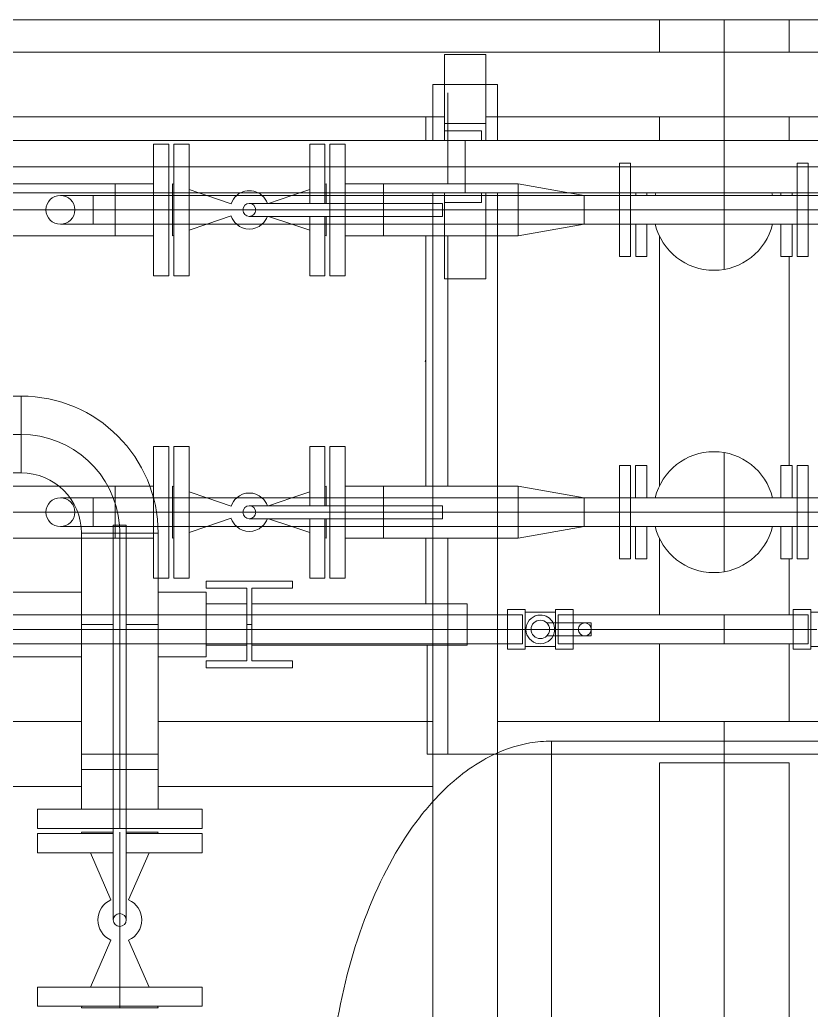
# Model space of a CAD drawing. Header units: inches. Extents: x -1128 to 651, y 96 to 845.
# Drawn here: x -1029.162 to -1028.335, y 728.717 to 729.751 of the extents above; entities that cross this region are included whole.
import ezdxf

# ---------------------------------------------------------------- set-up
doc = ezdxf.new("R2010")
doc.units = ezdxf.units.IN
doc.header["$MEASUREMENT"] = 0
doc.layers.add('EQUIPMENT LAYOUT-EMBED 1_DWG$0$DwgTemplate', color=7, linetype='Continuous')
doc.layers.add('Layout', color=6, linetype='Continuous', lineweight=18)

# ---------------------------------------------------------------- blocks, each defined once
blk = doc.blocks.new('A$C55974CAD')
at = {"layer": 'EQUIPMENT LAYOUT-EMBED 1_DWG$0$DwgTemplate', "color": 54, "lineweight": 0}
blk.add_line((56.8, 1.5), (56.8, 6.7), dxfattribs=at)
at = {"layer": 'EQUIPMENT LAYOUT-EMBED 1_DWG$0$DwgTemplate', "color": 1, "lineweight": 0}
for p, q in [((56.7625, 6.6158), (56.7625, 4.6819)), ((56.6875, 5.224), (56.6875, 6.5625)), ((55.9125, 5.9998), (55.9125, 5.6444)), ((56.0625, 5.6444), (56.0625, 5.9998)), ((56.1375, 5.6444), (56.1375, 5.9998)), ((55.9875, 5.7746), (55.9875, 5.6444)), ((55.9125, 5.5555), (55.9125, 5.2375)), ((55.9875, 5.5555), (55.9875, 5.2375)), ((56.0625, 5.5), (56.0625, 5.5555)), ((56.1375, 5.5), (56.1375, 5.5555)), ((56.05, 5.5), (56.05, 5.4)), ((56.058, 5.5), (56.05, 5.5)), ((56.058, 5.453), (56.058, 5.5)), ((56.1375, 5.5), (56.0625, 5.5)), ((56.076, 5.453), (56.076, 5.5)), ((56.124, 5.453), (56.124, 5.5)), ((56.15, 5.5), (56.142, 5.5)), ((56.142, 5.5), (56.142, 5.453)), ((56.15, 5.4), (56.15, 5.5)), ((56.142, 5.453), (56.058, 5.453)), ((56.058, 5.447), (56.142, 5.447)), ((56.058, 5.4), (56.058, 5.447)), ((56.076, 5.1976), (56.076, 5.447)), ((56.124, 5.1976), (56.124, 5.447)), ((56.142, 5.447), (56.142, 5.4)), ((56.05, 5.4), (56.058, 5.4)), ((56.142, 5.4), (56.15, 5.4)), ((55.95, 5.244), (56.076, 5.244)), ((55.95, 5.2375), (55.95, 5.244)), ((54.375, 5.2375), (56.5998, 5.2375)), ((56.6602, 5.2375), (56.725, 5.2375)), ((56.725, 5.2375), (56.725, 5.224)), ((56.5, 5.176), (56.5, 5.224)), ((56.5998, 5.224), (56.5, 5.224)), ((56.5885, 5.224), (56.58, 5.224)), ((56.58, 5.224), (56.58, 5.176)), ((56.5885, 5.1813), (56.5885, 5.224)), ((56.76, 5.224), (56.6602, 5.224)), ((56.6715, 5.224), (56.6715, 5.1813)), ((56.68, 5.224), (56.6715, 5.224)), ((56.68, 5.176), (56.68, 5.224)), ((56.76, 5.224), (56.76, 5.176)), ((56.124, 5.1976), (56.076, 5.1976)), ((56.5998, 5.176), (56.5, 5.176)), ((56.58, 5.176), (56.5998, 5.176)), ((56.5998, 5.1813), (56.5885, 5.1813)), ((56.6715, 5.1813), (56.6602, 5.1813)), ((56.6602, 5.176), (56.68, 5.176)), ((56.76, 5.176), (56.6602, 5.176)), ((56.6875, 4.6819), (56.6875, 5.176)), ((56.725, 5.176), (56.725, 5.1625)), ((54.375, 5.1625), (56.5998, 5.1625)), ((55.9875, 5.1625), (55.9875, 4.5554)), ((56.6602, 5.1625), (56.725, 5.1625)), ((55.9875, 4.975), (56.0776, 4.975)), ((56.111, 4.975), (56.1994, 4.975)), ((56.2606, 4.975), (56.5494, 4.975)), ((56.6602, 4.975), (56.6875, 4.975)), ((56.7625, 4.975), (56.8, 4.975)), ((55.9875, 4.825), (56.0776, 4.825)), ((56.111, 4.825), (56.176, 4.825)), ((56.284, 4.825), (56.526, 4.825)), ((56.6602, 4.825), (56.6875, 4.825)), ((56.7625, 4.825), (56.8, 4.825))]:
    blk.add_line(p, q, dxfattribs=at)
at = {"layer": 'EQUIPMENT LAYOUT-EMBED 1_DWG$0$DwgTemplate', "color": 7, "lineweight": 0}
for p, q in [((56.0776, 5.1625), (56.0776, 6.6093)), ((56.0943, 6.6093), (56.0943, 5.1625)), ((56.111, 5.1625), (56.111, 6.6093)), ((56.2755, 5.9441), (56.2755, 5.7143)), ((56.32, 5.7143), (56.32, 5.9441)), ((56.3644, 5.9441), (56.3644, 5.7143)), ((56.5998, 5.7738), (56.5998, 3.0155)), ((56.63, 3.0155), (56.63, 5.7738)), ((56.6602, 5.7738), (56.6602, 3.0155)), ((56.1998, 5.7323), (56.1998, 5.6444)), ((56.23, 5.6855), (56.23, 5.7323)), ((56.2602, 5.7323), (56.2602, 5.6705)), ((56.5498, 5.6053), (56.5498, 5.7323)), ((56.58, 5.7323), (56.58, 5.6855)), ((56.6102, 5.6053), (56.6102, 5.7323)), ((56.2755, 5.7143), (56.3644, 5.7143)), ((56.3644, 5.7143), (56.2755, 5.7143)), ((56.32, 5.7143), (56.32, 5.7143)), ((56.32, 5.7143), (56.32, 5.7143)), ((55.658, 5.6952), (55.658, 5.6)), ((55.6802, 5.6952), (55.658, 5.6952)), ((55.6802, 5.6952), (55.6802, 5.6)), ((55.8356, 5.6075), (55.8356, 5.6952)), ((55.8356, 5.6952), (55.8579, 5.6952)), ((55.8579, 5.6075), (55.8579, 5.6952)), ((55.8638, 5.6952), (55.8638, 5.6075)), ((55.8861, 5.6952), (55.8638, 5.6952)), ((55.8861, 5.6952), (55.8861, 5.6075)), ((56.23, 5.6688), (56.23, 5.6855)), ((56.58, 5.6855), (56.58, 5.6688)), ((56.2133, 5.6448), (56.2133, 5.6688)), ((56.23, 5.6488), (56.23, 5.6688)), ((56.2467, 5.6688), (56.2467, 5.6577)), ((56.2602, 5.6705), (56.2602, 5.6053)), ((56.5633, 5.6307), (56.5633, 5.6688)), ((56.58, 5.6307), (56.58, 5.6688)), ((56.5967, 5.6688), (56.5967, 5.6307)), ((56.2467, 5.6577), (56.2467, 5.6307)), ((55.6564, 5.6444), (55.6564, 5.5555)), ((55.658, 5.6438), (55.6564, 5.6444)), ((55.8579, 5.6438), (55.8594, 5.6444)), ((55.8594, 5.6075), (55.8594, 5.6444)), ((55.9322, 5.6444), (55.8861, 5.6444)), ((55.9322, 5.6075), (55.9322, 5.6444)), ((56.2057, 5.6444), (55.9322, 5.6444)), ((55.9322, 5.6444), (55.9322, 5.6075)), ((56.1998, 5.6444), (56.1998, 5.6053)), ((56.2057, 5.6075), (56.2057, 5.6444)), ((56.2057, 5.6444), (56.2057, 5.6075)), ((56.2133, 5.6307), (56.2133, 5.6448)), ((56.23, 5.6307), (56.23, 5.6488)), ((55.7347, 5.6102), (55.6802, 5.634)), ((55.7812, 5.6102), (55.8356, 5.634)), ((56.2133, 5.6307), (56.2467, 5.6307)), ((56.2467, 5.6307), (56.2133, 5.6307)), ((56.2133, 5.6307), (56.2133, 5.5557)), ((56.23, 5.6307), (56.23, 5.6307)), ((56.23, 5.6307), (56.23, 5.6307)), ((56.23, 5.5574), (56.23, 5.6307)), ((56.2467, 5.6307), (56.2467, 5.5609)), ((56.5967, 5.6307), (56.5633, 5.6307)), ((56.5633, 5.6307), (56.5633, 5.2375)), ((56.5633, 5.6307), (56.5967, 5.6307)), ((56.58, 5.2375), (56.58, 5.6307)), ((56.58, 5.6307), (56.58, 5.6307)), ((56.58, 5.6307), (56.58, 5.6307)), ((56.5967, 5.6307), (56.5967, 5.2375)), ((56.2151, 5.6075), (55.7579, 5.6075)), ((55.8638, 5.6075), (55.8638, 5.6)), ((55.8861, 5.6075), (55.8861, 5.6)), ((55.9322, 5.5925), (55.9322, 5.6075)), ((55.9322, 5.6075), (55.9322, 5.6)), ((56.2057, 5.5925), (56.2057, 5.6075)), ((56.2057, 5.6075), (56.2057, 5.5925)), ((56.2151, 5.6075), (56.2151, 5.6)), ((55.6564, 5.6), (55.8594, 5.6)), ((55.658, 5.6), (55.658, 5.5047)), ((55.6802, 5.6), (55.6802, 5.5047)), ((55.8638, 5.6), (55.9322, 5.6)), ((55.8638, 5.6), (55.8638, 5.5925)), ((55.8861, 5.6), (55.8861, 5.5925)), ((55.9322, 5.6), (56.2057, 5.6)), ((55.9322, 5.6), (55.9322, 5.5925)), ((56.1998, 5.6053), (56.23, 5.6053)), ((56.1998, 5.6053), (56.23, 5.6053)), ((56.1998, 5.6053), (56.1998, 5.5608)), ((56.2057, 5.6), (56.2057, 5.6)), ((56.2057, 5.6), (56.2057, 5.6)), ((56.2151, 5.6), (56.2151, 5.5925)), ((56.23, 5.6053), (56.2602, 5.6053)), ((56.23, 5.6053), (56.2602, 5.6053)), ((56.2602, 5.6053), (56.2602, 5.5652)), ((56.5498, 5.6053), (56.5633, 5.6053)), ((56.5498, 5.6053), (56.5498, 5.5608)), ((56.5633, 5.6053), (56.5498, 5.6053)), ((56.5633, 5.6053), (56.58, 5.6053)), ((56.58, 5.6053), (56.5633, 5.6053)), ((56.58, 5.6053), (56.5967, 5.6053)), ((56.5967, 5.6053), (56.58, 5.6053)), ((56.5967, 5.6053), (56.5998, 5.6053)), ((56.5998, 5.6053), (56.5967, 5.6053)), ((56.5998, 5.6053), (56.6102, 5.6053)), ((56.6102, 5.6053), (56.5998, 5.6053)), ((56.6102, 5.6053), (56.6102, 5.5608)), ((55.7347, 5.5898), (55.6802, 5.5659)), ((56.2151, 5.5925), (55.7579, 5.5925)), ((55.7812, 5.5898), (55.8356, 5.5659)), ((55.8356, 5.5047), (55.8356, 5.5925)), ((55.8579, 5.5047), (55.8579, 5.5925)), ((55.8594, 5.5555), (55.8594, 5.5925)), ((55.8638, 5.5925), (55.8638, 5.5047)), ((55.8861, 5.5925), (55.8861, 5.5047)), ((55.9322, 5.5555), (55.9322, 5.5925)), ((55.9322, 5.5925), (55.9322, 5.5555)), ((56.2057, 5.5555), (56.2057, 5.5925)), ((56.2057, 5.5925), (56.2057, 5.5555)), ((56.1538, 5.5608), (56.23, 5.5608)), ((56.1538, 5.5608), (56.1538, 5.5555)), ((56.23, 5.5608), (56.2467, 5.5608)), ((56.2467, 5.5609), (56.2467, 5.2375)), ((56.2467, 5.5608), (56.3062, 5.5608)), ((56.2602, 5.5652), (56.2602, 5.5608)), ((56.3062, 5.5608), (56.3062, 5.5433)), ((56.5038, 5.5608), (56.5633, 5.5608)), ((56.5038, 5.5608), (56.5038, 5.5433)), ((56.5633, 5.5608), (56.58, 5.5608)), ((56.58, 5.5608), (56.5967, 5.5608)), ((56.5967, 5.5608), (56.5998, 5.5608)), ((56.5998, 5.5608), (56.6562, 5.5608)), ((56.6562, 5.5608), (56.6562, 5.5433)), ((55.658, 5.5562), (55.6564, 5.5555)), ((55.8579, 5.5562), (55.8594, 5.5555)), ((55.9322, 5.5555), (55.8861, 5.5555)), ((56.2057, 5.5555), (55.9322, 5.5555)), ((56.1538, 5.5555), (56.1538, 5.5433)), ((56.2133, 5.5557), (56.2133, 5.2375)), ((56.23, 5.2375), (56.23, 5.5574)), ((56.1538, 5.5433), (56.2133, 5.5433)), ((56.2133, 5.5389), (56.1998, 5.5389)), ((56.2004, 5.5373), (56.1998, 5.5389)), ((56.2133, 5.5433), (56.23, 5.5433)), ((56.23, 5.5389), (56.2133, 5.5389)), ((56.23, 5.5433), (56.2467, 5.5433)), ((56.2467, 5.5389), (56.23, 5.5389)), ((56.2467, 5.5433), (56.3062, 5.5433)), ((56.2602, 5.5389), (56.2467, 5.5389)), ((56.2596, 5.5373), (56.2602, 5.5389)), ((56.5038, 5.5433), (56.5633, 5.5433)), ((56.5633, 5.5389), (56.5498, 5.5389)), ((56.5504, 5.5373), (56.5498, 5.5389)), ((56.5633, 5.5433), (56.58, 5.5433)), ((56.58, 5.5389), (56.5633, 5.5389)), ((56.58, 5.5433), (56.5967, 5.5433)), ((56.5967, 5.5389), (56.58, 5.5389)), ((56.5967, 5.5433), (56.5998, 5.5433)), ((56.5998, 5.5389), (56.5967, 5.5389)), ((56.5998, 5.5433), (56.6562, 5.5433)), ((56.6102, 5.5389), (56.5998, 5.5389)), ((56.6096, 5.5373), (56.6102, 5.5389)), ((56.2133, 5.5373), (56.1538, 5.5373)), ((56.1538, 5.5198), (56.1538, 5.5373)), ((56.23, 5.5373), (56.2133, 5.5373)), ((56.2467, 5.5373), (56.23, 5.5373)), ((56.3062, 5.5373), (56.2467, 5.5373)), ((56.3062, 5.5198), (56.3062, 5.5373)), ((56.5633, 5.5373), (56.5038, 5.5373)), ((56.5038, 5.5198), (56.5038, 5.5373)), ((56.58, 5.5373), (56.5633, 5.5373)), ((56.5967, 5.5373), (56.58, 5.5373)), ((56.5998, 5.5373), (56.5967, 5.5373)), ((56.6562, 5.5373), (56.5998, 5.5373)), ((56.6562, 5.5198), (56.6562, 5.5373)), ((56.2133, 5.5198), (56.1538, 5.5198)), ((56.2133, 5.4992), (56.2063, 5.5198)), ((56.23, 5.5198), (56.2133, 5.5198)), ((56.2467, 5.5198), (56.23, 5.5198)), ((56.3062, 5.5198), (56.2467, 5.5198)), ((56.2467, 5.4992), (56.2537, 5.5198)), ((56.5633, 5.5198), (56.5038, 5.5198)), ((56.5633, 5.4992), (56.5563, 5.5198)), ((56.58, 5.5198), (56.5633, 5.5198)), ((56.5967, 5.5198), (56.58, 5.5198)), ((56.5998, 5.5198), (56.5967, 5.5198)), ((56.6562, 5.5198), (56.5998, 5.5198)), ((56.5998, 5.5084), (56.6037, 5.5198)), ((55.6802, 5.5047), (55.658, 5.5047)), ((55.8356, 5.5047), (55.8579, 5.5047)), ((55.8861, 5.5047), (55.8638, 5.5047)), ((56.5967, 5.4992), (56.5998, 5.5084)), ((56.2229, 5.471), (56.2133, 5.4992)), ((56.2371, 5.471), (56.2467, 5.4992)), ((56.5729, 5.471), (56.5633, 5.4992)), ((56.5871, 5.471), (56.5967, 5.4992)), ((56.2225, 5.2261), (56.2225, 5.45)), ((56.2375, 5.2261), (56.2375, 5.45)), ((56.5725, 5.2261), (56.5725, 5.45)), ((56.5875, 5.2261), (56.5875, 5.45)), ((56.2225, 5.4279), (56.2133, 5.4008)), ((56.2375, 5.4279), (56.2467, 5.4008)), ((56.5725, 5.4279), (56.5633, 5.4008)), ((56.5875, 5.4279), (56.5967, 5.4008)), ((56.2133, 5.4008), (56.2063, 5.3801)), ((56.2467, 5.4008), (56.2537, 5.3801)), ((56.5633, 5.4008), (56.5563, 5.3801)), ((56.5967, 5.4008), (56.5998, 5.3915)), ((56.5998, 5.3915), (56.6037, 5.3801)), ((56.1538, 5.3801), (56.2133, 5.3801)), ((56.1538, 5.3801), (56.1538, 5.3626)), ((56.2133, 5.3801), (56.2225, 5.3801)), ((56.2375, 5.3801), (56.2467, 5.3801)), ((56.2467, 5.3801), (56.3062, 5.3801)), ((56.3062, 5.3801), (56.3062, 5.3626)), ((56.5038, 5.3801), (56.5633, 5.3801)), ((56.5038, 5.3801), (56.5038, 5.3626)), ((56.5633, 5.3801), (56.5725, 5.3801)), ((56.5875, 5.3801), (56.5967, 5.3801)), ((56.5967, 5.3801), (56.5998, 5.3801)), ((56.5998, 5.3801), (56.6562, 5.3801)), ((56.6562, 5.3801), (56.6562, 5.3626)), ((56.1538, 5.3626), (56.2133, 5.3626)), ((56.2133, 5.3566), (56.1538, 5.3566)), ((56.1538, 5.3391), (56.1538, 5.3566)), ((56.2004, 5.3626), (56.1998, 5.3611)), ((56.1998, 5.3611), (56.2133, 5.3611)), ((56.2133, 5.3626), (56.2225, 5.3626)), ((56.2133, 5.3611), (56.2225, 5.3611)), ((56.23, 5.3566), (56.2133, 5.3566)), ((56.2467, 5.3566), (56.23, 5.3566)), ((56.2375, 5.3626), (56.2467, 5.3626)), ((56.2375, 5.3611), (56.2467, 5.3611)), ((56.2467, 5.3626), (56.3062, 5.3626)), ((56.2467, 5.3611), (56.2602, 5.3611)), ((56.3062, 5.3566), (56.2467, 5.3566)), ((56.2596, 5.3626), (56.2602, 5.3611)), ((56.3062, 5.3391), (56.3062, 5.3566)), ((56.5038, 5.3626), (56.5633, 5.3626)), ((56.5633, 5.3566), (56.5038, 5.3566)), ((56.5038, 5.3391), (56.5038, 5.3566)), ((56.5504, 5.3626), (56.5498, 5.3611)), ((56.5498, 5.3611), (56.5633, 5.3611)), ((56.5633, 5.3626), (56.5725, 5.3626)), ((56.5633, 5.3611), (56.5725, 5.3611)), ((56.58, 5.3566), (56.5633, 5.3566)), ((56.5967, 5.3566), (56.58, 5.3566)), ((56.5875, 5.3626), (56.5967, 5.3626)), ((56.5875, 5.3611), (56.5967, 5.3611)), ((56.5967, 5.3626), (56.5998, 5.3626)), ((56.5967, 5.3611), (56.5998, 5.3611)), ((56.5998, 5.3566), (56.5967, 5.3566)), ((56.5998, 5.3626), (56.6562, 5.3626)), ((56.5998, 5.3611), (56.6102, 5.3611)), ((56.6562, 5.3566), (56.5998, 5.3566)), ((56.6096, 5.3626), (56.6102, 5.3611)), ((56.6562, 5.3391), (56.6562, 5.3566)), ((56.2133, 5.3391), (56.1538, 5.3391)), ((56.1998, 5.2946), (56.1998, 5.3391)), ((56.23, 5.3391), (56.2133, 5.3391)), ((56.2467, 5.3391), (56.23, 5.3391)), ((56.3062, 5.3391), (56.2467, 5.3391)), ((56.2602, 5.2946), (56.2602, 5.3391)), ((56.5633, 5.3391), (56.5038, 5.3391)), ((56.5498, 5.2946), (56.5498, 5.3391)), ((56.58, 5.3391), (56.5633, 5.3391)), ((56.5967, 5.3391), (56.58, 5.3391)), ((56.5998, 5.3391), (56.5967, 5.3391)), ((56.6562, 5.3391), (56.5998, 5.3391)), ((56.6102, 5.2946), (56.6102, 5.3391)), ((56.2133, 5.2946), (56.1998, 5.2946)), ((56.2133, 5.2946), (56.1998, 5.2946)), ((56.1998, 5.2946), (56.1998, 5.2375)), ((56.23, 5.2946), (56.2133, 5.2946)), ((56.2467, 5.2946), (56.2133, 5.2946)), ((56.2467, 5.2946), (56.23, 5.2946)), ((56.2602, 5.2946), (56.2467, 5.2946)), ((56.2602, 5.2946), (56.2467, 5.2946)), ((56.2602, 5.2946), (56.2602, 5.2375)), ((56.5633, 5.2946), (56.5498, 5.2946)), ((56.5498, 5.2946), (56.5633, 5.2946)), ((56.5498, 5.2375), (56.5498, 5.2946)), ((56.58, 5.2946), (56.5633, 5.2946)), ((56.5633, 5.2946), (56.5967, 5.2946)), ((56.5967, 5.2946), (56.58, 5.2946)), ((56.5998, 5.2946), (56.5967, 5.2946)), ((56.5967, 5.2946), (56.5998, 5.2946)), ((56.6102, 5.2946), (56.5998, 5.2946)), ((56.5998, 5.2946), (56.6102, 5.2946)), ((56.6102, 5.1386), (56.6102, 5.2946)), ((56.1998, 5.2375), (56.1998, 5.1625)), ((56.2133, 5.2375), (56.2133, 5.1625)), ((56.23, 5.1625), (56.23, 5.2375)), ((56.2467, 5.2375), (56.2467, 5.1625)), ((56.2602, 5.2375), (56.2602, 5.1625)), ((56.5498, 5.1625), (56.5498, 5.2375)), ((56.5633, 5.2375), (56.5633, 5.1625)), ((56.58, 5.224), (56.58, 5.2375)), ((56.5967, 5.2375), (56.5967, 5.1625)), ((56.23, 5.2261), (56.2225, 5.2261)), ((56.2375, 5.2261), (56.23, 5.2261)), ((56.58, 5.2261), (56.5725, 5.2261)), ((56.5875, 5.2261), (56.58, 5.2261)), ((56.58, 5.1625), (56.58, 5.176)), ((56.0776, 5.1511), (56.0776, 5.1625)), ((56.0943, 5.1625), (56.0943, 5.1511)), ((56.111, 5.1511), (56.111, 5.1625)), ((56.1998, 5.1625), (56.1998, 5.1386)), ((56.2133, 5.1625), (56.2133, 4.0778)), ((56.23, 4.0778), (56.23, 5.1625)), ((56.2467, 5.1625), (56.2467, 4.0778)), ((56.2602, 5.1625), (56.2602, 5.1386)), ((56.5498, 5.1386), (56.5498, 5.1625)), ((56.5633, 5.1625), (56.5633, 4.0778)), ((56.58, 4.0778), (56.58, 5.1625)), ((56.5967, 5.1625), (56.5967, 4.0778)), ((56.0943, 5.1511), (56.0713, 5.1511)), ((56.0713, 5.1305), (56.0713, 5.1511)), ((56.0776, 5.1336), (56.0776, 5.1511)), ((56.0943, 5.1511), (56.0943, 5.1336)), ((56.1173, 5.1511), (56.0943, 5.1511)), ((56.0943, 5.1511), (56.0943, 5.1336)), ((56.111, 5.1336), (56.111, 5.1511)), ((56.1173, 5.1305), (56.1173, 5.1511)), ((56.2133, 5.1386), (56.1998, 5.1386)), ((56.2133, 5.0624), (56.1998, 5.1386)), ((56.2133, 5.1386), (56.1998, 5.1386)), ((56.23, 5.1386), (56.2133, 5.1386)), ((56.2467, 5.1386), (56.2133, 5.1386)), ((56.2467, 5.1386), (56.23, 5.1386)), ((56.2602, 5.1386), (56.2467, 5.1386)), ((56.2602, 5.1386), (56.2467, 5.0624)), ((56.2602, 5.1386), (56.2467, 5.1386)), ((56.5633, 5.1386), (56.5498, 5.1386)), ((56.5633, 5.0624), (56.5498, 5.1386)), ((56.5498, 5.1386), (56.5633, 5.1386)), ((56.58, 5.1386), (56.5633, 5.1386)), ((56.5633, 5.1386), (56.5967, 5.1386)), ((56.5967, 5.1386), (56.58, 5.1386)), ((56.5998, 5.1386), (56.5967, 5.1386)), ((56.5967, 5.1386), (56.5998, 5.1386)), ((56.6102, 5.1386), (56.5998, 5.1386)), ((56.6102, 5.1386), (56.5998, 5.0801)), ((56.5998, 5.1386), (56.6102, 5.1386)), ((56.0943, 5.1305), (56.0713, 5.1305)), ((56.0745, 5.0955), (56.0745, 5.1305)), ((56.0776, 5.1336), (56.111, 5.1336)), ((56.0943, 5.1336), (56.0943, 5.1305)), ((56.0943, 5.1305), (56.0943, 5.1237)), ((56.1173, 5.1305), (56.0943, 5.1305)), ((56.1141, 5.0955), (56.1141, 5.1305)), ((56.0943, 5.1237), (56.0943, 5.0955)), ((56.0868, 5.054), (56.0868, 5.1054)), ((56.1018, 5.054), (56.1018, 5.1054)), ((56.0713, 5.0955), (56.0868, 5.0955)), ((56.0713, 5.0955), (56.0713, 5.0749)), ((56.0868, 5.0955), (56.0745, 5.0955)), ((56.0776, 5.0924), (56.111, 5.0924)), ((56.0776, 5.0749), (56.0776, 5.0924)), ((56.0943, 5.0955), (56.0868, 5.0955)), ((56.0868, 5.0955), (56.0943, 5.0955)), ((56.0943, 5.0955), (56.0943, 5.0955)), ((56.0943, 5.0749), (56.0943, 5.0955)), ((56.1018, 5.0955), (56.0943, 5.0955)), ((56.0943, 5.0955), (56.1018, 5.0955)), ((56.0943, 5.0924), (56.0943, 5.054)), ((56.1141, 5.0955), (56.1018, 5.0955)), ((56.1018, 5.0955), (56.1173, 5.0955)), ((56.111, 5.0749), (56.111, 5.0924)), ((56.1173, 5.0955), (56.1173, 5.0749)), ((56.5998, 5.0801), (56.5967, 5.0624)), ((56.0713, 5.0749), (56.0868, 5.0749)), ((56.0776, 4.8203), (56.0776, 5.0749)), ((56.0868, 5.0749), (56.0943, 5.0749)), ((56.0943, 5.0749), (56.1018, 5.0749)), ((56.1018, 5.0749), (56.1173, 5.0749)), ((56.111, 4.8203), (56.111, 5.0749)), ((56.23, 5.0624), (56.2133, 5.0624)), ((56.2133, 5.0624), (56.23, 5.0624)), ((56.2467, 5.0624), (56.23, 5.0624)), ((56.23, 5.0624), (56.2467, 5.0624)), ((56.58, 5.0624), (56.5633, 5.0624)), ((56.5633, 5.0624), (56.58, 5.0624)), ((56.5967, 5.0624), (56.58, 5.0624)), ((56.58, 5.0624), (56.5967, 5.0624)), ((56.0943, 5.054), (56.0868, 5.054)), ((56.1018, 5.054), (56.0943, 5.054)), ((56.0943, 5.054), (56.0943, 4.8203)), ((56.176, 5.0213), (56.2133, 5.0213)), ((56.176, 5.0213), (56.176, 5.0085)), ((56.2133, 5.0213), (56.23, 5.0213)), ((56.23, 5.0213), (56.2467, 5.0213)), ((56.2467, 5.0213), (56.284, 5.0213)), ((56.284, 5.0213), (56.284, 5.0085)), ((56.526, 5.0213), (56.5633, 5.0213)), ((56.526, 5.0213), (56.526, 5.0085)), ((56.5633, 5.0213), (56.58, 5.0213)), ((56.58, 5.0213), (56.5967, 5.0213)), ((56.5967, 5.0213), (56.5998, 5.0213)), ((56.5998, 5.0213), (56.634, 5.0213)), ((56.634, 5.0213), (56.634, 5.0085)), ((56.176, 5.0085), (56.2133, 5.0085)), ((56.2133, 5.0085), (56.23, 5.0085)), ((56.23, 5.0085), (56.2467, 5.0085)), ((56.2467, 5.0085), (56.284, 5.0085)), ((56.526, 5.0085), (56.5633, 5.0085)), ((56.5633, 5.0085), (56.58, 5.0085)), ((56.58, 5.0085), (56.5967, 5.0085)), ((56.5967, 5.0085), (56.5998, 5.0085)), ((56.5998, 5.0085), (56.634, 5.0085)), ((55.94, 4.975), (55.06, 4.975)), ((55.94, 4.975), (55.06, 4.975)), ((55.94, 4.825), (55.94, 4.975)), ((55.94, 4.825), (55.94, 4.975)), ((55.06, 4.825), (55.94, 4.825)), ((55.06, 4.825), (55.94, 4.825)), ((56.0943, 4.8203), (56.0713, 4.8203)), ((56.0713, 4.7997), (56.0713, 4.8203)), ((56.0776, 4.8029), (56.0776, 4.8203)), ((56.0943, 4.8203), (56.0943, 4.8029)), ((56.1173, 4.8203), (56.0943, 4.8203)), ((56.0943, 4.8203), (56.0943, 4.8029)), ((56.111, 4.8029), (56.111, 4.8203)), ((56.1173, 4.7997), (56.1173, 4.8203)), ((56.2133, 4.8155), (56.176, 4.8155)), ((56.176, 4.8028), (56.176, 4.8155)), ((56.23, 4.8155), (56.2133, 4.8155)), ((56.2467, 4.8155), (56.23, 4.8155)), ((56.284, 4.8155), (56.2467, 4.8155)), ((56.284, 4.8028), (56.284, 4.8155)), ((56.5633, 4.8155), (56.526, 4.8155)), ((56.526, 4.8028), (56.526, 4.8155)), ((56.58, 4.8155), (56.5633, 4.8155)), ((56.5967, 4.8155), (56.58, 4.8155)), ((56.5998, 4.8155), (56.5967, 4.8155)), ((56.634, 4.8155), (56.5998, 4.8155)), ((56.634, 4.8028), (56.634, 4.8155)), ((56.0943, 4.7997), (56.0713, 4.7997)), ((56.0745, 4.7648), (56.0745, 4.7997)), ((56.0776, 4.8029), (56.111, 4.8029)), ((56.0943, 4.8029), (56.0943, 4.7997)), ((56.0943, 4.7997), (56.0943, 4.7929)), ((56.1173, 4.7997), (56.0943, 4.7997)), ((56.1141, 4.7648), (56.1141, 4.7997)), ((56.2133, 4.8028), (56.176, 4.8028)), ((56.23, 4.8028), (56.2133, 4.8028)), ((56.2467, 4.8028), (56.23, 4.8028)), ((56.284, 4.8028), (56.2467, 4.8028)), ((56.5633, 4.8028), (56.526, 4.8028)), ((56.58, 4.8028), (56.5633, 4.8028)), ((56.5967, 4.8028), (56.58, 4.8028)), ((56.5998, 4.8028), (56.5967, 4.8028)), ((56.634, 4.8028), (56.5998, 4.8028))]:
    blk.add_line(p, q, dxfattribs=at)
at = {"layer": 'EQUIPMENT LAYOUT-EMBED 1_DWG$0$DwgTemplate', "color": 9, "lineweight": 0}
for p, q in [((55.95, 5.6444), (55.95, 5.5555)), ((56.1, 5.447), (56.1, 5.453)), ((55.95, 5.2375), (55.95, 4)), ((55.95, 5.22), (56.1998, 5.22)), ((56.2602, 5.22), (56.5498, 5.22)), ((56.6102, 5.22), (56.7156, 5.22)), ((56.725, 5.176), (56.725, 5.224)), ((55.94, 4.9), (55.06, 4.9)), ((55.94, 4.9), (55.9875, 4.9)), ((56.0776, 4.9), (56.111, 4.9)), ((56.161, 4.9), (56.2989, 4.9)), ((56.511, 4.9), (56.8, 4.9))]:
    blk.add_line(p, q, dxfattribs=at)
at = {"layer": 'EQUIPMENT LAYOUT-EMBED 1_DWG$0$DwgTemplate', "color": 3, "lineweight": 0}
for p, q in [((56.1, 5.6444), (56.1, 5.6075)), ((56.1, 5.5925), (56.1, 5.5555)), ((56.1998, 5.2454), (56.124, 5.2454)), ((56.5498, 5.2454), (56.2602, 5.2454)), ((56.6875, 5.2454), (56.6602, 5.2454)), ((56.6602, 5.2), (56.5998, 5.2))]:
    blk.add_line(p, q, dxfattribs=at)
at = {"layer": 'EQUIPMENT LAYOUT-EMBED 1_DWG$0$DwgTemplate', "color": 5, "lineweight": 0}
for p, q in [((55.965, 5.1), (55.035, 5.1)), ((55.965, 5.1), (55.035, 5.1)), ((55.965, 4.0375), (55.965, 5.1)), ((56.2133, 5.0026), (56.176, 5.0026)), ((56.176, 4.9898), (56.176, 5.0026)), ((56.284, 5.0026), (56.2467, 5.0026)), ((56.284, 4.9898), (56.284, 5.0026)), ((56.5633, 5.0025), (56.526, 5.0025)), ((56.526, 4.9898), (56.526, 5.0025)), ((56.5998, 5.0025), (56.5967, 5.0025)), ((56.2133, 4.9898), (56.176, 4.9898)), ((56.284, 4.9898), (56.2467, 4.9898)), ((56.5633, 4.9898), (56.526, 4.9898)), ((56.5998, 4.9898), (56.5967, 4.9898)), ((56.176, 4.8343), (56.2133, 4.8343)), ((56.176, 4.8343), (56.176, 4.8215)), ((56.2467, 4.8343), (56.284, 4.8343)), ((56.284, 4.8343), (56.284, 4.8215)), ((56.526, 4.8343), (56.5633, 4.8343)), ((56.526, 4.8343), (56.526, 4.8215)), ((56.5967, 4.8343), (56.5998, 4.8343)), ((56.176, 4.8215), (56.2133, 4.8215)), ((56.2467, 4.8215), (56.284, 4.8215)), ((56.526, 4.8215), (56.5633, 4.8215)), ((56.5967, 4.8215), (56.5998, 4.8215))]:
    blk.add_line(p, q, dxfattribs=at)
at = {"layer": 'EQUIPMENT LAYOUT-EMBED 1_DWG$0$DwgTemplate', "color": 7, "lineweight": 0}
for centre, radius in [((55.7579, 5.6), 0.0075), ((56.23, 5.45), 0.0075), ((56.58, 5.45), 0.0075), ((56.0943, 5.113), 0.0107), ((56.0943, 5.0615), 0.0075)]:
    blk.add_circle(centre, radius, dxfattribs=at)
for centre, radius, start, end in [((56.2057, 5.7143), 0.1587, 270, 0), ((56.2057, 5.7143), 0.0699, 270, 0), ((56.2057, 5.7143), 0.1143, 274.7289, 0), ((56.23, 5.6688), 0.0167, 0, 180), ((56.23, 5.6688), 0.0167, 0, 180), ((56.58, 5.6688), 0.0167, 0, 180), ((56.58, 5.6688), 0.0167, 0, 180), ((56.23, 5.6688), 0.0167, 180, 270), ((56.23, 5.6688), 0.0167, 270, 0), ((56.58, 5.6688), 0.0167, 180, 270), ((56.58, 5.6688), 0.0167, 270, 0), ((55.7579, 5.6), 0.0254, 23.6557, 156.3443), ((56.2057, 5.7143), 0.1143, 270, 274.7289), ((55.7579, 5.6), 0.0254, 203.6557, 270), ((55.7579, 5.6), 0.0254, 270, 336.3443), ((56.23, 5.45), 0.0222, 108.7413, 138.7143), ((56.23, 5.45), 0.0222, 41.2857, 71.2587), ((56.58, 5.45), 0.0222, 108.7413, 138.7143), ((56.58, 5.45), 0.0222, 41.2857, 71.2587), ((56.23, 5.45), 0.0222, 138.7143, 221.2857), ((56.23, 5.45), 0.0222, 318.7143, 41.2857), ((56.58, 5.45), 0.0222, 138.7143, 221.2857), ((56.58, 5.45), 0.0222, 26.8013, 41.2857), ((56.58, 5.45), 0.0222, 333.1987, 26.8013), ((56.23, 5.45), 0.0222, 221.2857, 250.2779), ((56.23, 5.45), 0.0222, 289.7221, 318.7143), ((56.58, 5.45), 0.0222, 221.2857, 250.2779), ((56.58, 5.45), 0.0222, 289.7221, 318.7143), ((56.58, 5.45), 0.0222, 318.7143, 333.1987), ((56.0943, 5.113), 0.0166, 0, 243.2048), ((56.0943, 5.113), 0.0166, 296.7952, 0), ((56.0943, 5.113), 0.0166, 243.2048, 296.7952)]:
    blk.add_arc(centre, radius, start, end, dxfattribs=at)
at = {"layer": 'EQUIPMENT LAYOUT-EMBED 1_DWG$0$DwgTemplate', "color": 3, "lineweight": 0}
blk.add_arc((56.405, 5.2454), 0.001, 0, 180, dxfattribs=at)
at = {"layer": 'EQUIPMENT LAYOUT-EMBED 1_DWG$0$DwgTemplate', "color": 5, "lineweight": 0}
for centre, start, end in [((56.23, 4.912), 103.8027, 256.1973), ((56.23, 4.912), 283.8027, 76.1973), ((56.58, 4.912), 103.8027, 256.1973), ((56.58, 4.912), 73.5372, 76.1973), ((56.58, 4.912), 283.8027, 286.4628)]:
    blk.add_arc(centre, 0.07, start, end, dxfattribs=at)
for points in [[(55.6437, 5.3477), (55.69, 5.3393), (55.7339, 5.3268), (55.7733, 5.3107)], [(55.7733, 5.3107), (55.8127, 5.2947), (55.8476, 5.2752), (55.8762, 5.2531)], [(55.8762, 5.2531), (55.8828, 5.248), (55.889, 5.2428), (55.8949, 5.2375)], [(55.9514, 5.1625), (55.9568, 5.1503), (55.9606, 5.1378), (55.9628, 5.1253)], [(55.9628, 5.1253), (55.9643, 5.1169), (55.965, 5.1084), (55.965, 5.1)]]:
    blk.add_open_spline(points, degree=3, dxfattribs=at)
at = {"layer": 'EQUIPMENT LAYOUT-EMBED 1_DWG$0$DwgTemplate', "color": 7, "lineweight": 0}
for points in [[(55.8949, 5.2375), (55.9147, 5.2196), (55.9307, 5.2004), (55.9422, 5.1805)], [(55.9422, 5.1805), (55.9457, 5.1745), (55.9487, 5.1685), (55.9514, 5.1625)]]:
    blk.add_open_spline(points, degree=3, dxfattribs=at)

msp = doc.modelspace()

# ---------------------------------------------------------------- block references
at = {"layer": 'Layout', "xscale": 0.9025, "yscale": 0.9025, "zscale": 0.9025, "rotation": 90}
msp.add_blockref('A$C55974CAD', (-1024.0033, 678.4893), dxfattribs=at)

doc.saveas('drawing.dxf')
